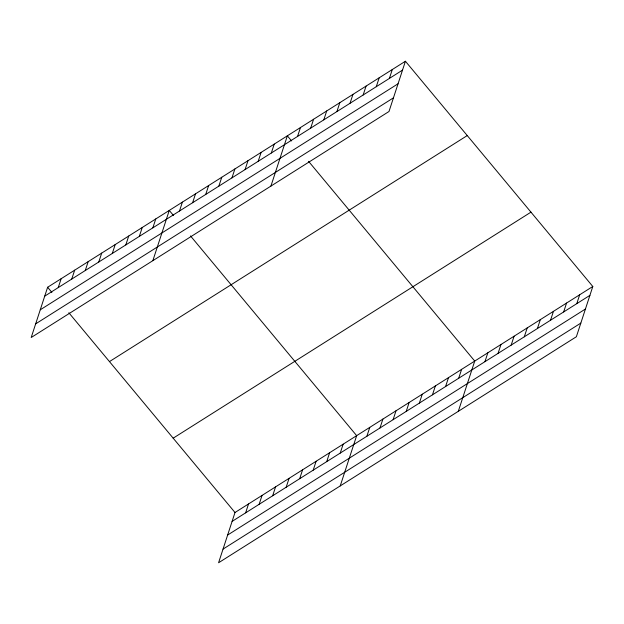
<?xml version="1.0" encoding="UTF-8"?>
<svg xmlns="http://www.w3.org/2000/svg" width="624" height="624" viewBox="0 0 624 624"><rect width="100%" height="100%" fill="white"/><g stroke="black" fill="none" stroke-linecap="round" stroke-linejoin="round"><path stroke-width="0.94" d="M405.421 61.238L47.627 287.258L31.2 337.514L388.994 111.501L405.421 61.238L592.8 286.486L576.373 336.742L218.579 562.762L235.006 512.499L592.8 286.486M58.243 287.609L61.144 278.717M71.752 279.068L74.662 270.184M85.27 270.527L88.179 261.643M98.787 261.994L101.696 253.102M112.304 253.453L115.206 244.569M125.822 244.912L128.723 236.028M139.339 236.379L142.241 227.487M152.857 227.838L155.758 218.954M152.849 260.668L169.276 210.413L173.519 215.514M179.494 211.013L182.395 202.121M192.613 202.722L195.515 193.838M205.725 194.438L208.634 185.546M218.845 186.147L221.754 177.263M231.964 177.863L234.874 168.979M245.084 169.572L247.993 160.688M258.203 161.288L261.113 152.404M271.323 152.997L274.232 144.113M270.917 186.085L287.344 135.829L291.587 140.93M297.562 136.422L300.464 127.538M310.682 128.138L313.583 119.254M323.801 119.847L326.703 110.963M336.921 111.563L339.823 102.679M350.041 103.272L352.942 94.388M363.16 94.988L366.062 86.104M376.28 86.705L379.181 77.813M245.622 512.85L248.524 503.966M389.392 78.413L392.301 69.529M259.139 504.309L262.041 495.425M272.657 495.776L275.558 486.884M286.166 487.235L289.076 478.351M299.684 478.694L302.593 469.81M313.201 470.161L316.111 461.269M326.719 461.62L329.62 452.735M340.236 453.079L343.138 444.194M340.228 485.917L356.655 435.653L190.492 235.919M366.873 436.254L369.775 427.37M379.993 427.97L382.894 419.078M393.112 419.679L396.014 410.795M406.232 411.395L409.133 402.503M419.351 403.104L422.253 394.22M432.463 394.82L435.373 385.928M445.583 386.529L448.492 377.645M458.702 378.245L461.612 369.353M458.305 411.325L474.731 361.07L308.568 161.335M484.942 361.67L487.851 352.778M498.061 353.379L500.971 344.495M511.181 345.095L514.082 336.203M524.3 336.804L527.202 327.92M537.42 328.52L540.322 319.636M550.54 320.229L553.441 311.345M563.659 311.945L566.561 303.061M576.779 303.654L579.68 294.77M44.725 296.143L402.511 70.13M40.264 309.8L398.05 83.78M35.662 323.864L393.455 97.843M109.465 361.592L467.251 135.572M173.176 438.173L530.962 212.152M232.105 521.391L589.898 295.37M227.643 535.041L585.437 309.02M223.041 549.104L580.835 323.092M47.627 287.258L51.87 292.36M68.843 312.764L235.006 512.499"/></g></svg>
